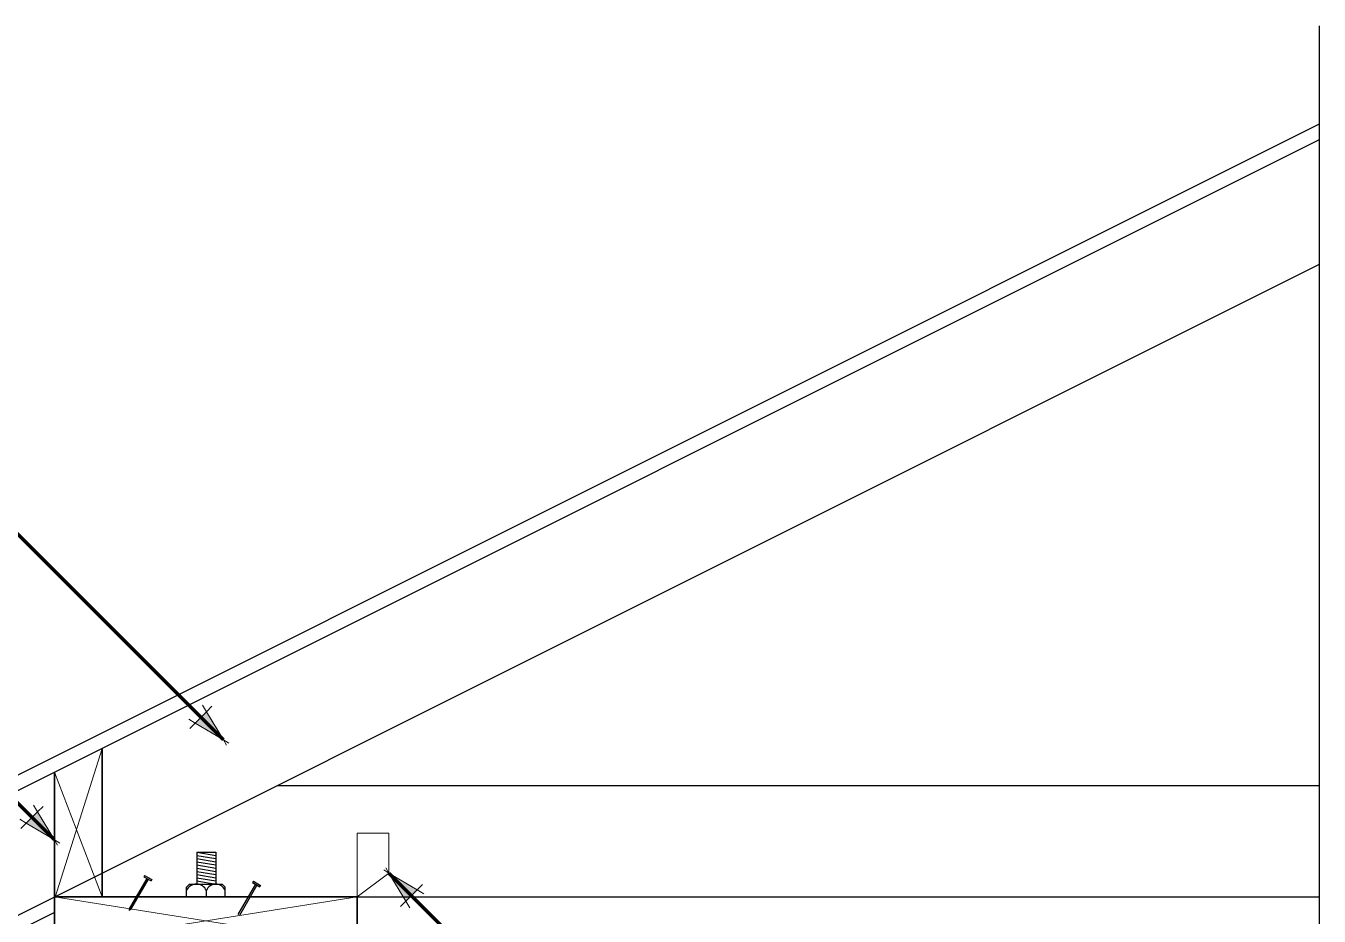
# Model space of a CAD drawing. Header units: inches. Extents: x 5 to 96, y 14 to 182.
# Drawn here: x 42.84 to 83.43, y 154.34 to 182.28 of the extents above; entities that cross this region are included whole.
import ezdxf

# ---------------------------------------------------------------- set-up
doc = ezdxf.new("R2010")
doc.units = ezdxf.units.IN
doc.header["$MEASUREMENT"] = 0
for name, color, linetype, lineweight in [('A2 Hatch', 8, 'Continuous', 9), ('A4 medium', 7, 'Continuous', 35), ('DIM', 3, 'Continuous', 13)]:
    doc.layers.add(name, color=color, linetype=linetype, lineweight=lineweight)
doc.styles.add('ARCTEXT', font='arctext.shx', dxfattribs={"width": 0.85})
doc.dimstyles.new('ARCTEXT1-4', dxfattribs={"dimtxt": 4, "dimasz": 2, "dimexe": 2, "dimexo": 2, "dimgap": 2, "dimtad": 1, "dimdec": 4, "dimzin": 3, "dimdsep": 46, "dimlunit": 4, "dimtxsty": 'ARCTEXT', "dimblk": 'ARCHTICK', "dimcen": 2, "dimaunit": 1, "dimadec": 0, "dimazin": 0, "dimtfac": 1, "dimtdec": 4, "dimtmove": 2, "dimatfit": 3, "dimldrblk": 'arrow', "dimfxl": 0, "dimtolj": 1, "dimtzin": 0, "dimarcsym": 0})

# ---------------------------------------------------------------- blocks, each defined once
blk = doc.blocks.new('_ArchTick')
at = {"color": 0, "linetype": 'ByBlock', "const_width": 0.15}
blk.add_lwpolyline([(-0.5, -0.5), (0.5, 0.5)], dxfattribs=at)
blk = doc.blocks.new('arrow')
at = {"layer": 'DIM'}
blk.add_hatch(color=253, dxfattribs=at).paths.add_polyline_path([(-2, 0.5), (-2, -0.5), (0, 0)])
at = {"layer": 'DIM', "lineweight": 9}
for points in [[(-2, 0.983), (-2, 0.5), (-2.469, 0.617)], [(0.374, 0.094), (0, 0)], [(0.374, -0.094), (0, 0)], [(-2, -0.983), (-2, -0.5), (-2.469, -0.617)]]:
    blk.add_lwpolyline(points, dxfattribs=at)
at = {"layer": 'DIM', "lineweight": 15}
blk.add_lwpolyline([(0, 0), (-2, -0.5), (-2, 0.5), (0, 0)], dxfattribs=at)

msp = doc.modelspace()

# ---------------------------------------------------------------- linework, layer by layer
at = {"ltscale": 0.15}
for p, q in [((83.43176, 182.2784), (83.43176, 152.38351)), ((83.43176, 179.18905), (27.53941, 151.24288)), ((83.43176, 178.69991), (29.52392, 151.74599)), ((83.43176, 174.7868), (31.08917, 148.6155)), ((50.73506, 158.43845), (83.43176, 158.43845)), ((43.73506, 154.93845), (83.43176, 154.93845)), ((43.73506, 154.44931), (31.28482, 148.22419))]:
    msp.add_line(p, q, dxfattribs=at)
at = {"layer": 'A2 Hatch', "ltscale": 0.15}
for p, q in [((45.23506, 159.60157), (43.75273, 154.93461)), ((45.23506, 154.93845), (43.73506, 158.85157)), ((53.23506, 156.93845), (54.23506, 156.93845)), ((53.23506, 154.93845), (53.23506, 156.93845)), ((54.23506, 156.93845), (54.23506, 155.68845)), ((54.23506, 155.68845), (53.23506, 154.93845)), ((43.73506, 154.93845), (53.23506, 153.43845)), ((53.23506, 154.93845), (43.73506, 153.43845))]:
    msp.add_line(p, q, dxfattribs=at)
at = {"layer": 'A2 Hatch', "lineweight": 30, "ltscale": 0.15}
for p, q in [((48.20353, 156.3416), (48.20353, 155.3416)), ((48.20353, 156.3416), (48.80353, 156.2416)), ((48.20353, 156.3416), (48.80353, 156.3416)), ((48.80353, 156.3416), (48.80353, 155.3416)), ((48.20353, 156.2416), (48.80353, 156.1416)), ((48.20353, 156.1416), (48.80353, 156.0416)), ((48.20353, 156.0416), (48.80353, 155.9416)), ((48.20483, 155.9416), (48.80483, 155.8416)), ((46.62942, 155.51933), (46.08001, 154.56772)), ((46.67272, 155.49433), (46.12331, 154.54272)), ((46.56193, 155.61602), (46.53693, 155.57272)), ((46.53732, 155.5725), (46.76482, 155.44115)), ((46.56232, 155.6158), (46.78982, 155.48445)), ((46.78982, 155.48445), (46.76482, 155.44115)), ((48.20483, 155.8416), (48.80483, 155.7416)), ((48.20483, 155.7416), (48.80483, 155.6416)), ((48.20483, 155.6416), (48.80483, 155.5416)), ((48.20483, 155.54182), (48.80483, 155.44182)), ((47.96841, 155.3416), (47.87936, 155.24837)), ((47.88039, 154.93845), (47.88039, 155.24945)), ((47.96841, 155.3416), (49.00172, 155.3416)), ((48.20483, 155.44182), (48.80483, 155.34182)), ((48.50353, 154.93845), (48.50353, 155.14002)), ((49.00172, 155.3416), (49.09077, 155.24837)), ((49.08974, 154.93845), (49.08974, 155.24945)), ((50.0448, 155.33812), (49.49539, 154.38651)), ((50.0881, 155.31312), (49.53869, 154.36151)), ((49.9527, 155.39129), (50.1802, 155.25994)), ((49.97866, 155.43403), (49.95366, 155.39073)), ((49.9777, 155.43459), (50.2052, 155.30325)), ((50.20655, 155.30246), (50.18155, 155.25916)), ((46.08001, 154.56772), (46.07725, 154.51294)), ((46.12331, 154.54272), (46.07725, 154.51294))]:
    msp.add_line(p, q, dxfattribs=at)
for centre, radius, start, end in [((48.19196, 155.00107), 0.34115, 24.035962, 155.964038), ((48.79715, 155.02698), 0.31463, 21.056775, 158.943225)]:
    msp.add_arc(centre, radius, start, end, dxfattribs=at)
at = {"layer": 'A4 medium', "ltscale": 0.15}
for p, q in [((45.23506, 154.93845), (45.23506, 159.60157)), ((43.73506, 154.93845), (43.73506, 158.85157))]:
    msp.add_line(p, q, dxfattribs=at)
msp.add_lwpolyline([(43.73506, 154.93845), (43.73506, 153.43845), (53.23506, 153.43845), (53.23506, 154.93845)], close=True, dxfattribs=at)

# ---------------------------------------------------------------- leaders
at = {"layer": 'DIM'}
for points in [[(49.03839, 159.86729), (39.24378, 169.6619), (27.703, 169.6619)], [(43.73506, 156.72723), (39.43564, 161.02666), (27.52762, 161.02666)], [(54.23506, 155.68845), (60.69459, 149.22892), (73.15123, 149.22892)]]:
    msp.add_leader(points, dimstyle='ARCTEXT1-4', override={"dimasz": 0.5, "dimtad": 0, "dimlwd": 65535}, dxfattribs=at)

doc.saveas('drawing.dxf')
